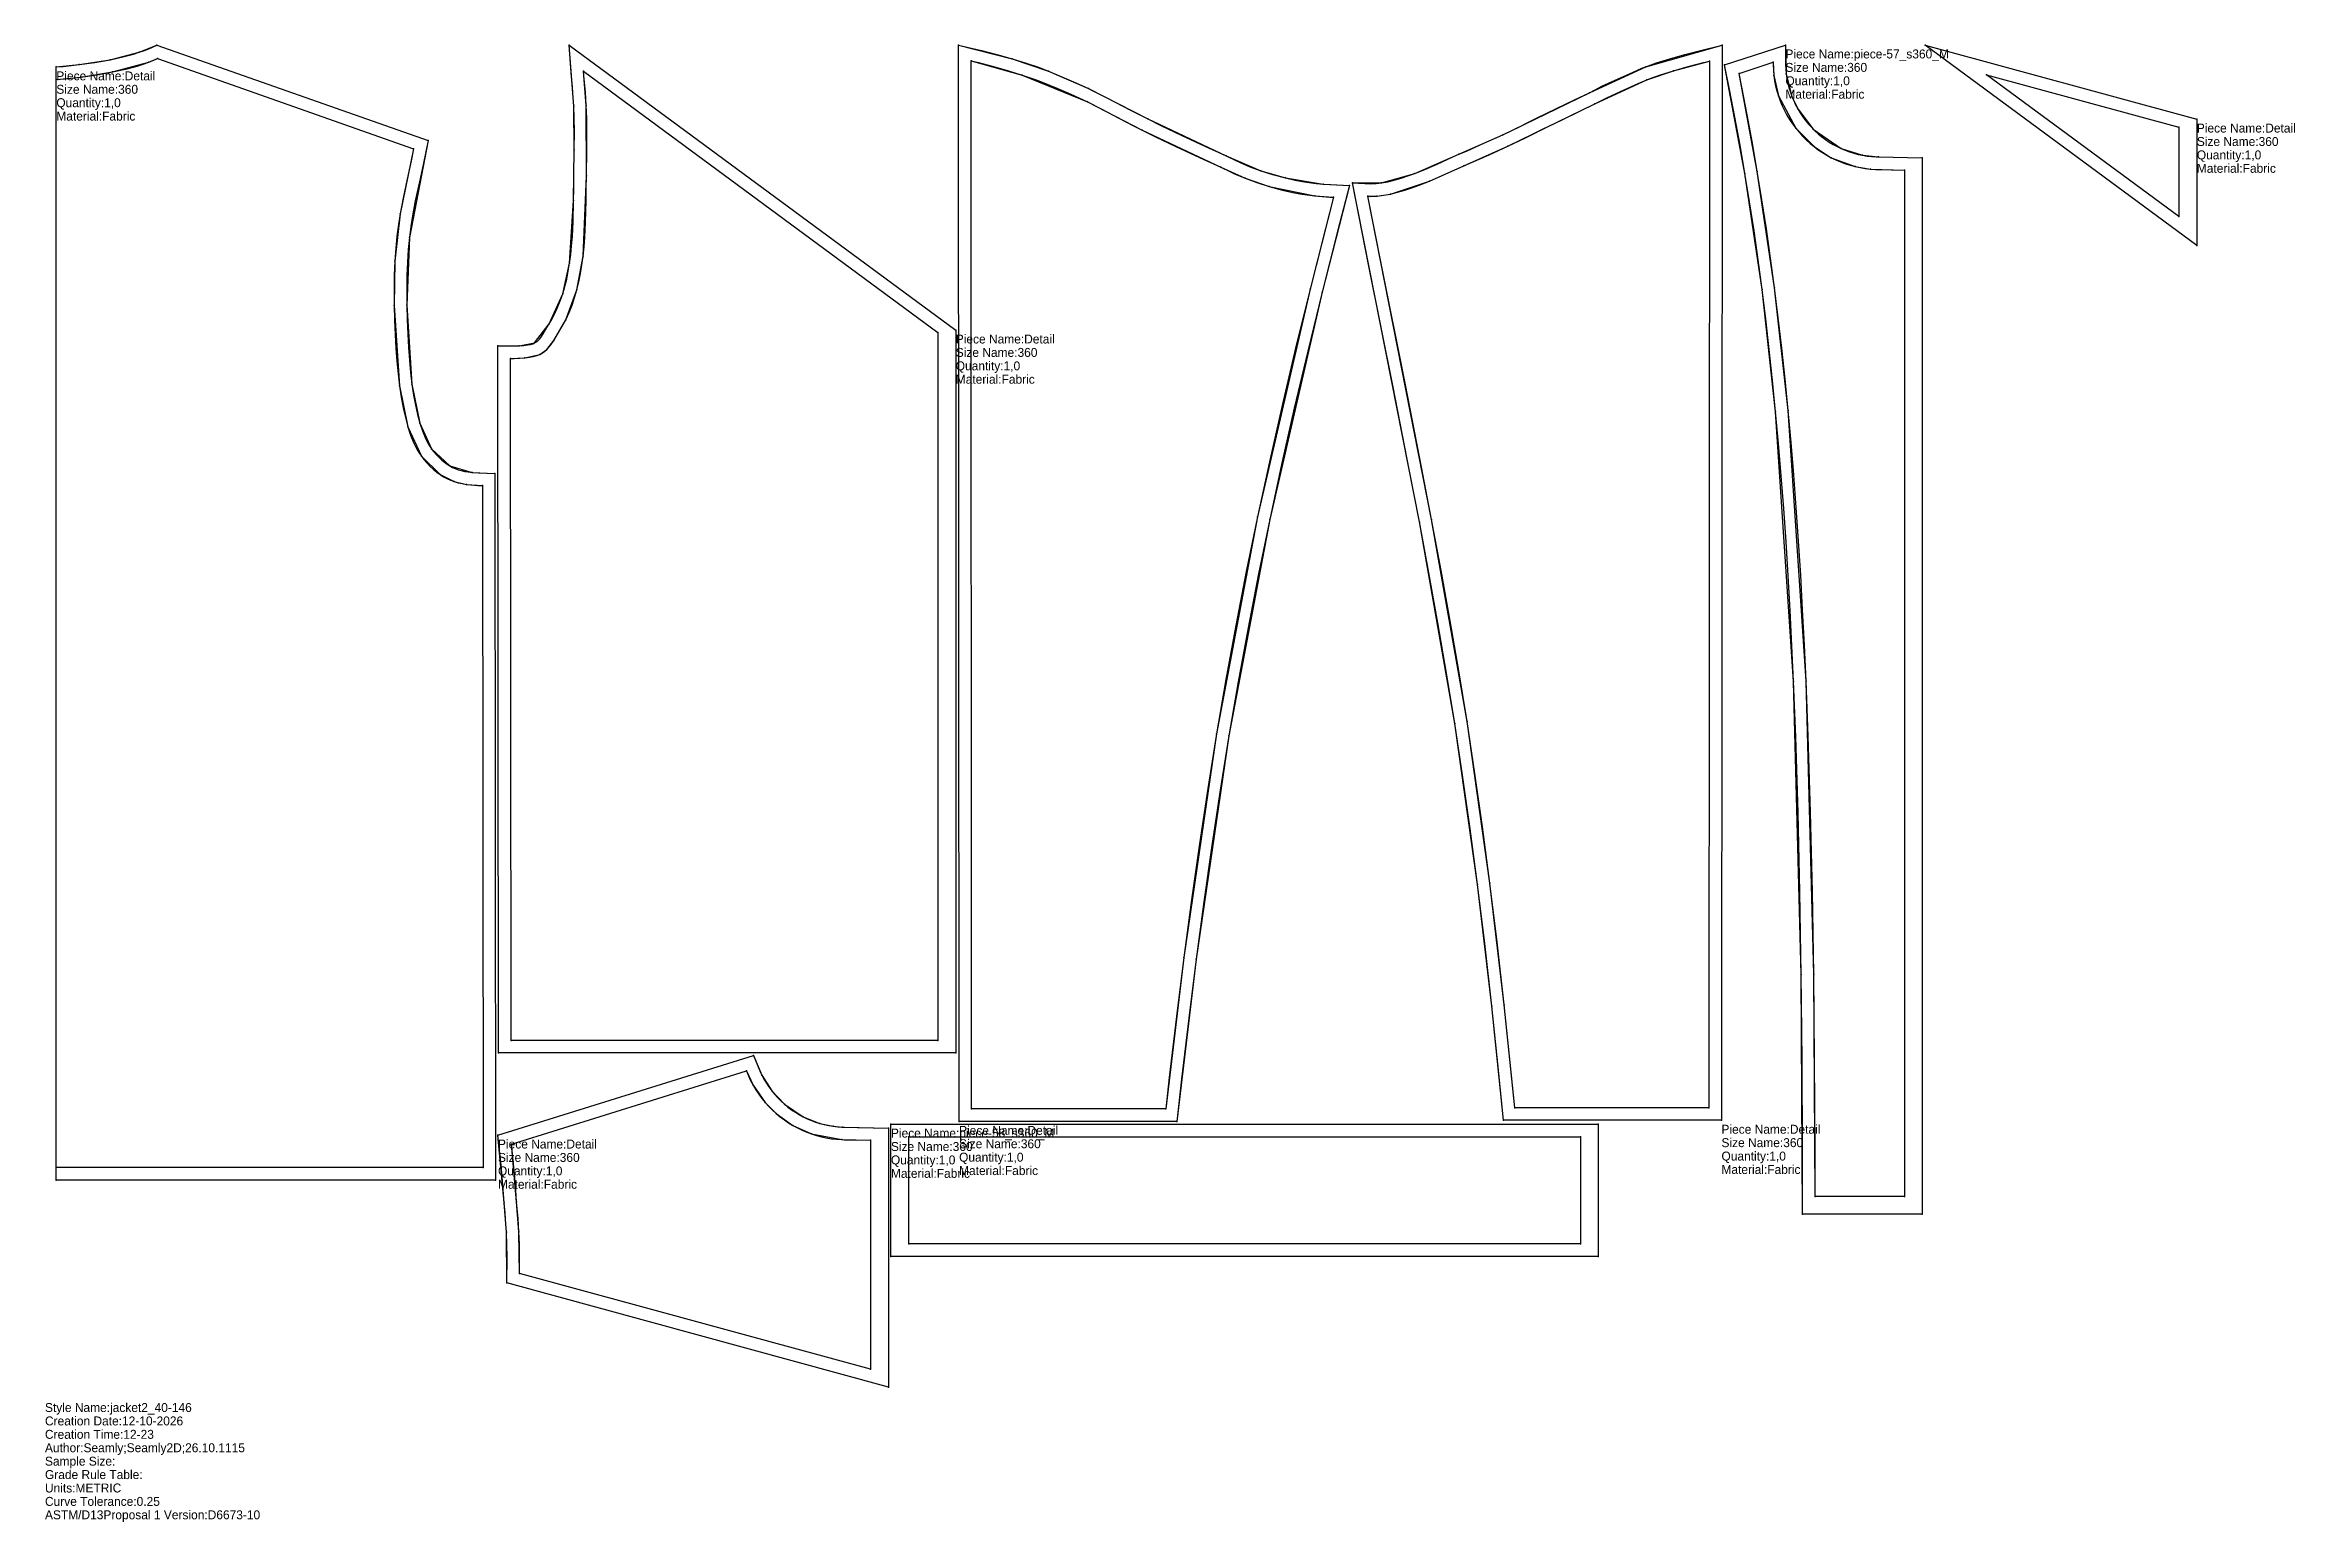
# Model space of a CAD drawing. Extents: x 0 to 1259, y -69 to 757.
import ezdxf

# ---------------------------------------------------------------- set-up
doc = ezdxf.new("R2010")
doc.units = 0
for name, color, linetype in [('1', 7, 'CONTINUOUS'), ('14', 7, 'CONTINUOUS'), ('2', 7, 'CONTINUOUS'), ('3', 7, 'CONTINUOUS'), ('84', 7, 'CONTINUOUS'), ('87', 7, 'CONTINUOUS')]:
    doc.layers.add(name, color=color, linetype=linetype)

# ---------------------------------------------------------------- blocks, each defined once
blk = doc.blocks.new('piece-57_s360_M')
at = {"layer": '1'}
blk.add_lwpolyline([(973.83, 756.97), (974.31, 740.8), (977.46, 728.26), (980.77, 721.25), (989.43, 709.87), (1004.97, 699.1), (1016.97, 695.29), (1025.86, 694.36), (1050.41, 693.87), (1050.41, 103.09), (983.42, 103.09), (982.68, 237.23), (978.39, 400.95), (968.37, 551.9), (960.77, 620.31), (951.2, 685.17), (939.8, 745.83)], close=True, dxfattribs=at)
at = {"layer": '14'}
blk.add_lwpolyline([(966.91, 747.34), (967.36, 739.94), (969.94, 728.5), (979.57, 710.47), (989.88, 700.13), (999.51, 693.96), (1012.86, 689.01), (1021.36, 687.6), (1040.41, 687.07), (1040.41, 113.1), (990.41, 113.1), (989.68, 237.32), (985.39, 401.25), (975.34, 552.56), (967.72, 621.2), (958.1, 686.33), (947.9, 741.12)], close=True, dxfattribs=at)
at = {"layer": '2'}
for p in [(973.83, 756.97), (939.8, 745.83), (966.91, 747.34), (947.9, 741.12), (1050.41, 693.87), (1040.41, 687.07), (983.42, 103.09), (990.41, 113.1), (1040.41, 113.1), (1050.41, 103.09)]:
    blk.add_point(p, dxfattribs=at)
at = {"layer": '3'}
for p in [(967.36, 739.94), (974.31, 740.8), (969.94, 728.5), (977.46, 728.26), (980.77, 721.25), (979.57, 710.47), (989.43, 709.87), (989.88, 700.13), (999.51, 693.96), (1004.97, 699.1), (1016.97, 695.29), (1025.86, 694.36), (951.2, 685.17), (958.1, 686.33), (1012.86, 689.01), (1021.36, 687.6), (960.77, 620.31), (967.72, 621.2), (968.37, 551.9), (975.34, 552.56), (978.39, 400.95), (985.39, 401.25), (982.68, 237.23), (989.68, 237.32)]:
    blk.add_point(p, dxfattribs=at)
at = {"layer": '84'}
blk.add_lwpolyline([(973.83, 756.97), (973.92, 746.05), (974.05, 743.41), (974.31, 740.8), (974.69, 738.23), (975.2, 735.68), (975.83, 733.17), (976.59, 730.69), (977.46, 728.26), (978.45, 725.87), (979.55, 723.53), (980.77, 721.25), (982.1, 719.03), (983.54, 716.87), (985.09, 714.78), (986.75, 712.76), (988.53, 710.79), (989.43, 709.87), (990.32, 708.99), (992.24, 707.26), (994.2, 705.64), (996.23, 704.12), (998.33, 702.71), (1000.49, 701.4), (1002.7, 700.19), (1004.97, 699.1), (1007.29, 698.11), (1009.66, 697.23), (1012.06, 696.47), (1014.5, 695.82), (1016.97, 695.29), (1019.48, 694.87), (1022.01, 694.58), (1024.58, 694.4), (1025.86, 694.36), (1050.41, 693.87), (1050.41, 103.09), (983.42, 103.09), (983.38, 139.05), (983.15, 189.17), (982.68, 237.23), (981.95, 283.34), (980.93, 327.61), (979.61, 370.16), (978.39, 400.95), (977.48, 421.02), (976.47, 440.72), (975.38, 460.07), (974.18, 479.07), (972.88, 497.74), (971.48, 516.09), (969.98, 534.14), (968.37, 551.9), (966.64, 569.38), (964.81, 586.6), (962.85, 603.57), (960.77, 620.31), (958.57, 636.82), (956.25, 653.13), (953.79, 669.24), (951.2, 685.17), (948.48, 700.94), (945.61, 716.55), (942.6, 732.03), (939.8, 745.83)], close=True, dxfattribs=at)
at = {"layer": '87'}
blk.add_lwpolyline([(966.91, 747.34), (966.92, 745.85), (967.07, 742.88), (967.36, 739.94), (967.8, 737.03), (968.37, 734.14), (969.09, 731.3), (969.94, 728.5), (970.93, 725.74), (972.04, 723.04), (973.3, 720.39), (974.67, 717.81), (976.18, 715.29), (977.81, 712.84), (979.57, 710.47), (981.44, 708.19), (983.43, 705.99), (984.48, 704.92), (985.51, 703.91), (987.65, 701.96), (989.88, 700.13), (992.18, 698.41), (994.56, 696.81), (997, 695.33), (999.51, 693.96), (1002.08, 692.72), (1004.7, 691.6), (1007.38, 690.61), (1010.1, 689.74), (1012.86, 689.01), (1015.66, 688.41), (1018.5, 687.94), (1021.36, 687.6), (1024.24, 687.41), (1025.7, 687.36), (1040.41, 687.07), (1040.41, 113.1), (990.41, 113.1), (990.38, 139.07), (990.15, 189.22), (989.68, 237.32), (988.95, 283.47), (987.93, 327.8), (986.61, 370.41), (985.39, 401.25), (984.47, 421.36), (983.46, 441.1), (982.36, 460.49), (981.16, 479.53), (979.87, 498.25), (978.46, 516.65), (976.96, 534.75), (975.34, 552.56), (973.61, 570.1), (971.76, 587.38), (969.8, 604.41), (967.72, 621.2), (965.51, 637.78), (963.17, 654.15), (960.7, 670.33), (958.1, 686.33), (955.37, 702.17), (952.49, 717.85), (949.47, 733.4), (947.9, 741.12)], close=True, dxfattribs=at)
at = {"layer": '1'}
for s, p in [('Size Name:360', (973.83, 741.97)), ('Piece Name:piece-57_s360_M', (973.83, 749.47)), ('Quantity:1,0', (973.83, 734.47)), ('Material:Fabric', (973.83, 726.97))]:
    blk.add_text(s, height=5, dxfattribs=at).set_placement(p)
blk = doc.blocks.new('piece-58_s360_M')
at = {"layer": '1'}
blk.add_lwpolyline([(473.34, 153.46), (869.11, 153.46), (869.11, 79.46), (473.34, 79.46)], close=True, dxfattribs=at)
at = {"layer": '14'}
blk.add_lwpolyline([(483.34, 146.46), (859.12, 146.46), (859.12, 86.46), (483.34, 86.46)], close=True, dxfattribs=at)
at = {"layer": '2'}
for p in [(473.34, 153.46), (869.11, 153.46), (483.34, 146.46), (859.12, 146.46), (473.34, 79.46), (483.34, 86.46), (859.12, 86.46), (869.11, 79.46)]:
    blk.add_point(p, dxfattribs=at)
at = {"layer": '84'}
blk.add_lwpolyline([(473.34, 153.46), (869.11, 153.46), (869.11, 79.46), (473.34, 79.46)], close=True, dxfattribs=at)
at = {"layer": '87'}
blk.add_lwpolyline([(483.34, 146.46), (859.12, 146.46), (859.12, 86.46), (483.34, 86.46)], close=True, dxfattribs=at)
at = {"layer": '1'}
for s, p in [('Piece Name:piece-58_s360_M', (473.34, 145.96)), ('Size Name:360', (473.34, 138.46)), ('Quantity:1,0', (473.34, 130.96)), ('Material:Fabric', (473.34, 123.46))]:
    blk.add_text(s, height=5, dxfattribs=at).set_placement(p)
blk = doc.blocks.new('piece_Detail_s360_M')
at = {"layer": '1'}
blk.add_lwpolyline([(6.35, 744.71), (19.15, 745.99), (36.46, 748.77), (52.75, 752.89), (62.61, 756.97), (214.32, 703.49), (203.9, 649.29), (202.46, 611.41), (205.36, 567.31), (209.79, 545.5), (216.26, 531.15), (226.49, 521.59), (239, 517.92), (251.73, 517.38), (252.12, 122.16), (6.35, 122.16)], close=True, dxfattribs=at)
at = {"layer": '14'}
blk.add_lwpolyline([(6.35, 737.68), (20.02, 739.04), (37.83, 741.9), (58.04, 747.31), (62.98, 749.42), (206.26, 698.91), (198.74, 662.61), (195.76, 636), (195.46, 611.31), (198.42, 566.37), (203.08, 543.49), (210.62, 527), (221.08, 516.73), (229.01, 512.83), (235.82, 511.26), (244.74, 510.58), (245.11, 129.16), (6.35, 129.16)], close=True, dxfattribs=at)
at = {"layer": '2'}
for p in [(62.61, 756.97), (6.35, 744.71), (62.98, 749.42), (6.35, 737.68), (206.26, 698.91), (214.32, 703.49), (251.73, 517.38), (244.74, 510.58), (6.35, 129.16), (245.11, 129.16), (6.35, 122.16), (252.12, 122.16)]:
    blk.add_point(p, dxfattribs=at)
at = {"layer": '3'}
for p in [(19.15, 745.99), (36.46, 748.77), (52.75, 752.89), (58.04, 747.31), (20.02, 739.04), (37.83, 741.9), (198.74, 662.61), (203.9, 649.29), (195.76, 636), (195.46, 611.31), (202.46, 611.41), (205.36, 567.31), (198.42, 566.37), (203.08, 543.49), (209.79, 545.5), (216.26, 531.15), (210.62, 527), (221.08, 516.73), (226.49, 521.59), (239, 517.92), (229.01, 512.83), (235.82, 511.26)]:
    blk.add_point(p, dxfattribs=at)
at = {"layer": '84'}
blk.add_lwpolyline([(6.35, 744.71), (10.21, 745.01), (19.15, 745.99), (27.98, 747.25), (36.46, 748.77), (44.32, 750.5), (49.59, 751.92), (52.75, 752.89), (55.6, 753.87), (58.06, 754.85), (62.61, 756.97), (214.32, 703.49), (211.78, 690.84), (209.49, 680.5), (207.21, 669.88), (205.64, 661.43), (204.71, 655.53), (203.9, 649.29), (203.24, 642.67), (202.75, 635.62), (202.47, 628.07), (202.42, 624.08), (202.4, 619.8), (202.46, 611.41), (202.64, 603.28), (202.94, 595.44), (203.36, 587.9), (203.9, 580.68), (204.57, 573.82), (205.36, 567.31), (206.28, 561.21), (207.33, 555.52), (208.5, 550.27), (209.79, 545.5), (211.19, 541.22), (212.68, 537.49), (214.26, 534.29), (215.46, 532.3), (216.26, 531.15), (216.64, 530.66), (217.42, 529.69), (219.01, 527.86), (220.55, 526.25), (222.05, 524.83), (223.53, 523.6), (225, 522.52), (226.49, 521.59), (228, 520.78), (229.56, 520.08), (231.21, 519.48), (232.96, 518.96), (234.83, 518.54), (236.84, 518.19), (239, 517.92), (242.62, 517.65), (251.73, 517.38), (252.12, 122.16), (6.35, 122.16)], close=True, dxfattribs=at)
at = {"layer": '87'}
blk.add_lwpolyline([(6.35, 737.68), (10.87, 738.04), (20.02, 739.04), (29.1, 740.34), (37.83, 741.9), (45.98, 743.7), (51.52, 745.19), (54.93, 746.23), (58.04, 747.31), (60.83, 748.42), (62.98, 749.42), (206.26, 698.91), (204.93, 692.28), (202.65, 682), (200.34, 671.25), (198.74, 662.61), (197.78, 656.52), (196.95, 650.09), (196.26, 643.27), (195.76, 636), (195.47, 628.24), (195.42, 624.13), (195.4, 619.79), (195.46, 611.31), (195.64, 603.08), (195.94, 595.11), (196.37, 587.44), (196.92, 580.08), (197.61, 573.05), (198.42, 566.37), (199.38, 560.05), (200.47, 554.12), (201.71, 548.6), (203.08, 543.49), (204.61, 538.83), (206.28, 534.64), (208.11, 530.92), (209.59, 528.48), (210.62, 527), (211.15, 526.31), (212.05, 525.21), (213.83, 523.15), (215.61, 521.28), (217.41, 519.59), (219.22, 518.08), (221.08, 516.73), (222.97, 515.54), (224.91, 514.5), (226.93, 513.6), (229.01, 512.83), (231.18, 512.19), (233.44, 511.67), (235.82, 511.26), (238.3, 510.95), (242.26, 510.66), (244.74, 510.58), (245.11, 129.16), (6.35, 129.16)], close=True, dxfattribs=at)
at = {"layer": '1'}
for s, p in [('Size Name:360', (6.35, 729.71)), ('Piece Name:Detail', (6.35, 737.21)), ('Quantity:1,0', (6.35, 722.21)), ('Material:Fabric', (6.35, 714.71))]:
    blk.add_text(s, height=5, dxfattribs=at).set_placement(p)
blk = doc.blocks.new('piece_Detail_s360-60_M')
at = {"layer": '1'}
blk.add_lwpolyline([(253.47, 147.35), (396.47, 191.82), (401.08, 180.94), (406.62, 172.18), (413.77, 164.66), (424.24, 157.6), (433.59, 153.87), (441.01, 152.28), (446.11, 151.8), (471.94, 151.28), (471.94, 6.45), (258.49, 64.64), (258.22, 92.99), (256.92, 109.46)], close=True, dxfattribs=at)
at = {"layer": '14'}
blk.add_lwpolyline([(261.04, 142.37), (392.43, 183.24), (396.21, 175.21), (402.97, 165.59), (409.18, 159.37), (418.53, 152.73), (428.91, 148.02), (445.78, 144.81), (461.94, 144.48), (461.94, 16.43), (265.52, 69.97), (265.22, 93.34), (263.9, 110.03)], close=True, dxfattribs=at)
at = {"layer": '2'}
for p in [(396.47, 191.82), (392.43, 183.24), (471.94, 151.28), (253.47, 147.35), (261.04, 142.37), (461.94, 144.48), (258.49, 64.64), (265.52, 69.97), (461.94, 16.43), (471.94, 6.45)]:
    blk.add_point(p, dxfattribs=at)
at = {"layer": '3'}
for p in [(401.08, 180.94), (396.21, 175.21), (402.97, 165.59), (406.62, 172.18), (413.77, 164.66), (409.18, 159.37), (418.53, 152.73), (424.24, 157.6), (433.59, 153.87), (441.01, 152.28), (446.11, 151.8), (428.91, 148.02), (445.78, 144.81), (256.92, 109.46), (263.9, 110.03), (258.22, 92.99), (265.22, 93.34)]:
    blk.add_point(p, dxfattribs=at)
at = {"layer": '84'}
blk.add_lwpolyline([(253.47, 147.35), (396.47, 191.82), (399.98, 183.27), (401.08, 180.94), (402.3, 178.66), (403.63, 176.43), (405.07, 174.28), (406.62, 172.18), (408.28, 170.16), (410.06, 168.2), (410.96, 167.28), (411.85, 166.4), (413.77, 164.66), (415.73, 163.04), (417.76, 161.53), (419.86, 160.11), (422.02, 158.8), (424.24, 157.6), (426.51, 156.5), (428.82, 155.51), (431.19, 154.64), (433.59, 153.87), (436.03, 153.23), (438.5, 152.69), (441.01, 152.28), (443.54, 151.98), (446.11, 151.8), (447.39, 151.77), (471.94, 151.28), (471.94, 6.45), (258.49, 64.64), (258.57, 79.04), (258.48, 85.98), (258.22, 92.99), (257.76, 100.17), (257.43, 103.87), (256.92, 109.46), (256.22, 119.08), (255.26, 130.57)], close=True, dxfattribs=at)
at = {"layer": '87'}
blk.add_lwpolyline([(261.04, 142.37), (392.43, 183.24), (393.58, 180.44), (394.83, 177.8), (396.21, 175.21), (397.71, 172.69), (399.34, 170.25), (401.1, 167.88), (402.97, 165.59), (404.96, 163.39), (406.01, 162.33), (407.04, 161.31), (409.18, 159.37), (411.41, 157.54), (413.71, 155.82), (416.09, 154.22), (418.53, 152.73), (421.04, 151.37), (423.61, 150.13), (426.23, 149.01), (428.91, 148.02), (431.63, 147.15), (434.4, 146.42), (437.19, 145.81), (440.03, 145.34), (442.89, 145.01), (445.78, 144.81), (447.23, 144.77), (461.94, 144.48), (461.94, 16.43), (265.52, 69.97), (265.57, 79.07), (265.48, 86.15), (265.22, 93.34), (264.74, 100.71), (264.4, 104.5), (263.9, 110.03), (263.2, 119.62), (262.23, 131.24)], close=True, dxfattribs=at)
at = {"layer": '1'}
for s, p in [('Piece Name:Detail', (253.47, 139.85)), ('Size Name:360', (253.47, 132.35)), ('Quantity:1,0', (253.47, 124.85)), ('Material:Fabric', (253.47, 117.35))]:
    blk.add_text(s, height=5, dxfattribs=at).set_placement(p)
blk = doc.blocks.new('piece_Detail_s360-61_M')
at = {"layer": '1'}
blk.add_lwpolyline([(1204.03, 715.52), (1204.03, 644.93), (1051.98, 756.97)], close=True, dxfattribs=at)
at = {"layer": '14'}
blk.add_lwpolyline([(1194.03, 710.99), (1194.03, 660.99), (1086.34, 740.35)], close=True, dxfattribs=at)
at = {"layer": '2'}
for p in [(1051.98, 756.97), (1086.34, 740.35), (1194.03, 710.99), (1204.03, 715.52), (1194.03, 660.99), (1204.03, 644.93)]:
    blk.add_point(p, dxfattribs=at)
at = {"layer": '84'}
blk.add_lwpolyline([(1204.03, 715.52), (1204.03, 644.93), (1051.98, 756.97)], close=True, dxfattribs=at)
at = {"layer": '87'}
blk.add_lwpolyline([(1194.03, 710.99), (1194.03, 660.99), (1086.34, 740.35)], close=True, dxfattribs=at)
at = {"layer": '1'}
for s, p in [('Size Name:360', (1204.03, 700.52)), ('Piece Name:Detail', (1204.03, 708.02)), ('Quantity:1,0', (1204.03, 693.02)), ('Material:Fabric', (1204.03, 685.52))]:
    blk.add_text(s, height=5, dxfattribs=at).set_placement(p)
blk = doc.blocks.new('piece_Detail_s360-62_M')
at = {"layer": '1'}
blk.add_lwpolyline([(509.61, 597.56), (509.61, 193.31), (253.85, 193.31), (253.47, 588.73), (265.41, 588.82), (273.89, 590.34), (282.1, 601.03), (289.69, 617.87), (293.54, 635.02), (295.81, 669.97), (296.18, 698.38), (295.89, 722.8), (293.28, 756.97)], close=True, dxfattribs=at)
at = {"layer": '14'}
blk.add_lwpolyline([(499.61, 596.23), (499.61, 200.31), (260.85, 200.31), (260.48, 581.73), (268.58, 582.03), (276.84, 583.98), (280.88, 586.78), (284.64, 591.66), (291.37, 603.36), (297.64, 620.09), (301.12, 638.95), (302.93, 683.87), (302.88, 723.15), (301.38, 742.31)], close=True, dxfattribs=at)
at = {"layer": '2'}
for p in [(293.28, 756.97), (301.38, 742.31), (499.61, 596.23), (509.61, 597.56), (253.47, 588.73), (260.48, 581.73), (253.85, 193.31), (260.85, 200.31), (499.61, 200.31), (509.61, 193.31)]:
    blk.add_point(p, dxfattribs=at)
at = {"layer": '3'}
for p in [(295.89, 722.8), (302.88, 723.15), (296.18, 698.38), (302.93, 683.87), (295.81, 669.97), (293.54, 635.02), (301.12, 638.95), (289.69, 617.87), (297.64, 620.09), (282.1, 601.03), (291.37, 603.36), (265.41, 588.82), (268.58, 582.03), (273.89, 590.34), (276.84, 583.98), (280.88, 586.78), (284.64, 591.66)]:
    blk.add_point(p, dxfattribs=at)
at = {"layer": '84'}
blk.add_lwpolyline([(509.61, 597.56), (509.61, 193.31), (253.85, 193.31), (253.47, 588.73), (260.83, 588.73), (262.48, 588.73), (265.41, 588.82), (267.89, 589), (269.94, 589.26), (271.6, 589.58), (272.9, 589.95), (273.89, 590.34), (274.67, 590.76), (275.34, 591.22), (275.99, 591.79), (276.67, 592.53), (277.42, 593.48), (278.75, 595.44), (280.86, 598.94), (282.1, 601.03), (283.16, 602.82), (285.1, 606.48), (286.82, 610.17), (288.35, 613.97), (289.69, 617.87), (290.88, 621.91), (291.91, 626.11), (292.8, 630.47), (293.54, 635.02), (294.17, 639.77), (294.68, 644.72), (295.08, 649.9), (295.51, 658.1), (295.81, 669.97), (295.86, 676.35), (295.93, 683.96), (296.18, 698.38), (296.24, 708.85), (296.15, 715.79), (295.89, 722.8), (295.43, 729.97), (295.1, 733.67), (294.59, 739.27), (293.28, 756.97)], close=True, dxfattribs=at)
at = {"layer": '87'}
blk.add_lwpolyline([(499.61, 596.23), (499.61, 200.31), (260.85, 200.31), (260.48, 581.73), (260.85, 581.73), (262.6, 581.73), (265.77, 581.83), (268.58, 582.03), (271.05, 582.34), (273.23, 582.77), (275.15, 583.31), (276.84, 583.98), (278.33, 584.78), (279.67, 585.71), (280.88, 586.78), (282, 587.99), (283.07, 589.35), (284.64, 591.66), (286.86, 595.34), (288.13, 597.46), (289.27, 599.41), (291.37, 603.36), (293.24, 607.39), (294.9, 611.51), (296.37, 615.74), (297.64, 620.09), (298.74, 624.58), (299.68, 629.21), (300.47, 633.99), (301.12, 638.95), (301.65, 644.1), (302.06, 649.44), (302.51, 657.83), (302.81, 669.86), (302.86, 676.3), (302.93, 683.87), (303.18, 698.3), (303.24, 708.88), (303.15, 715.96), (302.88, 723.15), (302.41, 730.51), (302.07, 734.3), (301.57, 739.84), (301.38, 742.31)], close=True, dxfattribs=at)
at = {"layer": '1'}
for s, p in [('Piece Name:Detail', (509.61, 590.06)), ('Size Name:360', (509.61, 582.56)), ('Quantity:1,0', (509.61, 575.06)), ('Material:Fabric', (509.61, 567.56))]:
    blk.add_text(s, height=5, dxfattribs=at).set_placement(p)
blk = doc.blocks.new('piece_Detail_s360-63_M')
at = {"layer": '1'}
blk.add_lwpolyline([(511.46, 155), (511.18, 756.97), (541.13, 749.3), (561.53, 742.29), (583.81, 732.65), (617.02, 715.6), (660.91, 694.97), (680.27, 686.68), (694.02, 682.62), (715.21, 679.15), (729.99, 678.49), (714.64, 618.73), (685.27, 491.64), (662.44, 370.64), (644.11, 245.75), (633.34, 155)], close=True, dxfattribs=at)
at = {"layer": '14'}
blk.add_lwpolyline([(518.46, 162), (518.18, 748.14), (546.84, 740.2), (583.25, 725.14), (613.85, 709.36), (657.96, 688.62), (671.62, 682.43), (684.92, 677.83), (710.44, 672.58), (721.02, 671.81), (707.85, 620.42), (678.42, 493.08), (655.53, 371.79), (637.17, 246.64), (627.08, 162)], close=True, dxfattribs=at)
at = {"layer": '2'}
for p in [(511.18, 756.97), (518.18, 748.14), (721.02, 671.81), (729.99, 678.49), (511.46, 155), (518.46, 162), (627.08, 162), (633.34, 155)]:
    blk.add_point(p, dxfattribs=at)
at = {"layer": '3'}
for p in [(541.13, 749.3), (546.84, 740.2), (561.53, 742.29), (583.81, 732.65), (583.25, 725.14), (613.85, 709.36), (617.02, 715.6), (660.91, 694.97), (657.96, 688.62), (671.62, 682.43), (680.27, 686.68), (694.02, 682.62), (684.92, 677.83), (710.44, 672.58), (715.21, 679.15), (707.85, 620.42), (714.64, 618.73), (678.42, 493.08), (685.27, 491.64), (655.53, 371.79), (662.44, 370.64), (637.17, 246.64), (644.11, 245.75)]:
    blk.add_point(p, dxfattribs=at)
at = {"layer": '84'}
blk.add_lwpolyline([(511.46, 155), (511.18, 756.97), (523.98, 753.97), (532.63, 751.73), (541.13, 749.3), (549.01, 746.85), (555.82, 744.52), (558.64, 743.44), (561.53, 742.29), (568.88, 739.24), (576.82, 735.81), (583.81, 732.65), (586.36, 731.41), (594.21, 727.44), (607.71, 720.44), (612.96, 717.7), (617.02, 715.6), (624.78, 711.73), (635.72, 706.48), (648.97, 700.4), (660.91, 694.97), (666.37, 692.37), (668.78, 691.24), (674.21, 688.93), (680.27, 686.68), (686.9, 684.55), (694.02, 682.62), (699.61, 681.39), (703.41, 680.67), (707.29, 680.05), (711.23, 679.54), (715.21, 679.15), (719.24, 678.88), (729.99, 678.49), (723.25, 652.62), (714.64, 618.73), (706.57, 585.84), (699.01, 553.8), (691.91, 522.45), (685.27, 491.64), (679.02, 461.21), (673.16, 431), (667.64, 400.86), (662.44, 370.64), (657.51, 340.17), (652.84, 309.3), (648.38, 277.88), (644.11, 245.75), (639.99, 212.75), (635.99, 178.72), (633.34, 155)], close=True, dxfattribs=at)
at = {"layer": '87'}
blk.add_lwpolyline([(518.46, 162), (518.18, 748.14), (522.3, 747.17), (530.79, 744.97), (539.13, 742.6), (546.84, 740.2), (553.44, 737.94), (556.09, 736.92), (558.89, 735.81), (566.15, 732.79), (573.99, 729.41), (580.83, 726.31), (583.25, 725.14), (591.02, 721.21), (604.48, 714.23), (609.74, 711.48), (613.85, 709.36), (621.7, 705.44), (632.75, 700.14), (646.06, 694.04), (657.96, 688.62), (663.38, 686.04), (665.92, 684.84), (671.62, 682.43), (677.98, 680.06), (684.92, 677.83), (692.35, 675.83), (698.21, 674.53), (702.21, 673.77), (706.29, 673.12), (710.44, 672.58), (714.64, 672.17), (718.88, 671.89), (721.02, 671.81), (716.47, 654.37), (707.85, 620.42), (699.76, 587.48), (692.19, 555.37), (685.08, 523.96), (678.42, 493.08), (672.16, 462.58), (666.28, 432.3), (660.75, 402.09), (655.53, 371.79), (650.6, 341.25), (645.91, 310.32), (641.45, 278.83), (637.17, 246.64), (633.04, 213.59), (629.04, 179.52), (627.08, 162)], close=True, dxfattribs=at)
at = {"layer": '1'}
for s, p in [('Piece Name:Detail', (511.46, 147.5)), ('Size Name:360', (511.46, 140)), ('Quantity:1,0', (511.46, 132.5)), ('Material:Fabric', (511.46, 125))]:
    blk.add_text(s, height=5, dxfattribs=at).set_placement(p)
blk = doc.blocks.new('piece_Detail_s360-64_M')
at = {"layer": '1'}
blk.add_lwpolyline([(938.04, 155.62), (816.08, 155.62), (809.56, 219.38), (801.57, 287.44), (788.79, 377.51), (769, 490.3), (731.57, 679.93), (747.91, 679.84), (766.39, 685.14), (791.15, 695.9), (815.64, 706.81), (864.16, 730.32), (895.68, 744.86), (938.42, 756.97)], close=True, dxfattribs=at)
at = {"layer": '14'}
blk.add_lwpolyline([(931.04, 162.62), (822.42, 162.62), (816.52, 220.13), (808.52, 288.32), (795.71, 378.6), (775.87, 491.61), (740.19, 672.44), (745.3, 672.47), (752.84, 673.65), (774.69, 680.88), (793.95, 689.49), (818.59, 700.47), (867.27, 724.05), (896.23, 737.51), (911.2, 742.57), (931.42, 748.03)], close=True, dxfattribs=at)
at = {"layer": '2'}
for p in [(938.42, 756.97), (931.42, 748.03), (731.57, 679.93), (740.19, 672.44), (816.08, 155.62), (822.42, 162.62), (931.04, 162.62), (938.04, 155.62)]:
    blk.add_point(p, dxfattribs=at)
at = {"layer": '3'}
for p in [(895.68, 744.86), (864.16, 730.32), (896.23, 737.51), (911.2, 742.57), (867.27, 724.05), (815.64, 706.81), (791.15, 695.9), (818.59, 700.47), (747.91, 679.84), (766.39, 685.14), (774.69, 680.88), (793.95, 689.49), (745.3, 672.47), (752.84, 673.65), (775.87, 491.61), (769, 490.3), (795.71, 378.6), (788.79, 377.51), (801.57, 287.44), (808.52, 288.32), (809.56, 219.38), (816.52, 220.13)]:
    blk.add_point(p, dxfattribs=at)
at = {"layer": '84'}
blk.add_lwpolyline([(938.04, 155.62), (816.08, 155.62), (813.49, 181.85), (809.56, 219.38), (805.6, 254.45), (801.57, 287.44), (797.45, 318.71), (793.2, 348.61), (788.79, 377.51), (784.2, 405.76), (779.39, 433.74), (774.33, 461.8), (769, 490.3), (763.35, 519.6), (754.3, 565.63), (740.8, 633.33), (731.57, 679.93), (741.89, 679.35), (744.75, 679.45), (747.91, 679.84), (751.35, 680.49), (754.99, 681.39), (758.75, 682.49), (762.58, 683.75), (766.39, 685.14), (772.02, 687.35), (778.98, 690.35), (787.69, 694.35), (791.15, 695.9), (795.31, 697.67), (805.14, 702.01), (815.64, 706.81), (825.34, 711.42), (829.3, 713.41), (834.89, 716.21), (845.83, 721.52), (855.82, 726.29), (864.16, 730.32), (867.4, 731.98), (871.17, 733.89), (878.59, 737.4), (888.56, 741.8), (893.49, 743.95), (895.68, 744.86), (901.7, 746.96), (909.2, 749.28), (917.61, 751.68), (926.31, 753.98), (938.42, 756.97)], close=True, dxfattribs=at)
at = {"layer": '87'}
blk.add_lwpolyline([(931.04, 162.62), (822.42, 162.62), (820.46, 182.56), (816.52, 220.13), (812.55, 255.27), (808.52, 288.32), (804.38, 319.66), (800.12, 349.63), (795.71, 378.6), (791.1, 406.92), (786.28, 434.96), (781.22, 463.07), (775.87, 491.61), (770.23, 520.94), (761.16, 566.99), (747.66, 634.7), (740.19, 672.44), (741.82, 672.35), (745.3, 672.47), (748.99, 672.92), (752.84, 673.65), (756.81, 674.63), (760.83, 675.81), (764.87, 677.14), (768.86, 678.59), (774.69, 680.88), (781.82, 683.95), (790.58, 687.98), (793.95, 689.49), (798.09, 691.25), (808.01, 695.63), (818.59, 700.47), (828.4, 705.13), (832.44, 707.15), (837.99, 709.93), (848.86, 715.21), (858.85, 719.98), (867.27, 724.05), (870.58, 725.73), (874.26, 727.61), (881.5, 731.03), (891.37, 735.39), (896.23, 737.51), (898.18, 738.32), (903.89, 740.31), (911.2, 742.57), (919.47, 744.93), (928.05, 747.2), (931.42, 748.03)], close=True, dxfattribs=at)
at = {"layer": '1'}
for s, p in [('Piece Name:Detail', (938.04, 148.12)), ('Size Name:360', (938.04, 140.62)), ('Quantity:1,0', (938.04, 133.12)), ('Material:Fabric', (938.04, 125.62))]:
    blk.add_text(s, height=5, dxfattribs=at).set_placement(p)

msp = doc.modelspace()

# ---------------------------------------------------------------- block references
at = {"layer": '1'}
for name in ['piece_Detail_s360_M', 'piece_Detail_s360-62_M', 'piece_Detail_s360-63_M', 'piece_Detail_s360-64_M', 'piece-57_s360_M', 'piece_Detail_s360-61_M', 'piece_Detail_s360-60_M', 'piece-58_s360_M']:
    msp.add_blockref(name, (0, 0), dxfattribs=at)

# ---------------------------------------------------------------- texts
for s, p in [('Style Name:jacket2_40-146', (0, -7.5)), ('Creation Date:12-10-2026', (0, -15)), ('Author:Seamly;Seamly2D;26.10.1115', (0, -30)), ('Creation Time:12-23', (0, -22.5)), ('Sample Size:', (0, -37.5)), ('Grade Rule Table:', (0, -45)), ('Units:METRIC', (0, -52.5)), ('ASTM/D13Proposal 1 Version:D6673-10', (0, -67.5)), ('Curve Tolerance:0.25', (0, -60))]:
    msp.add_text(s, height=5, dxfattribs=at).set_placement(p)

doc.saveas('drawing.dxf')
